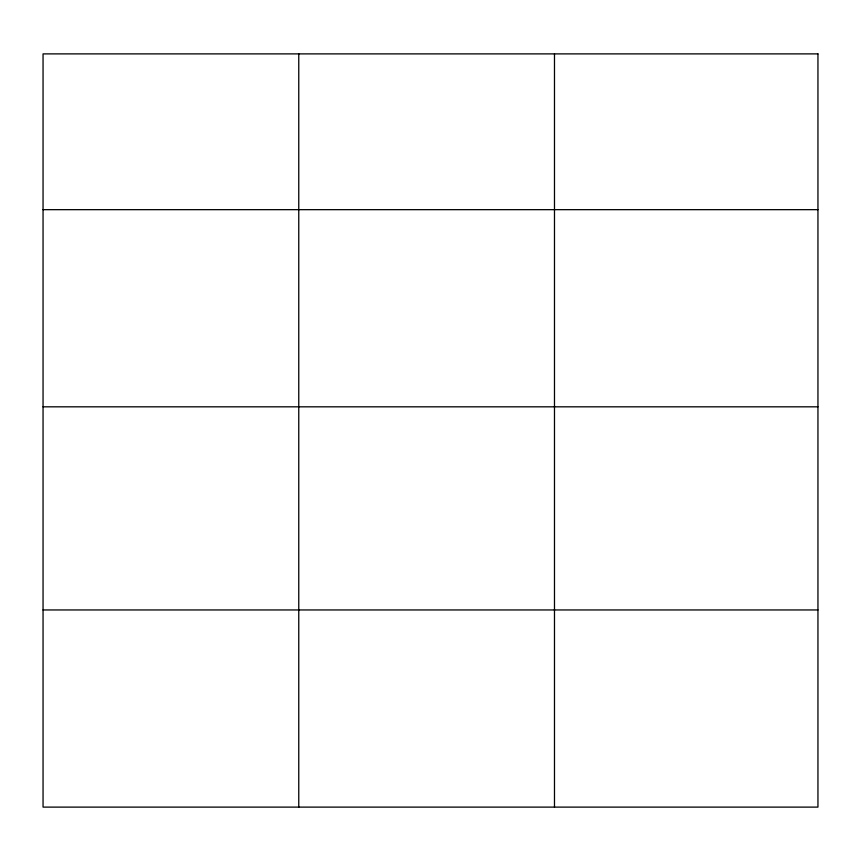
<?xml version="1.0" encoding="UTF-8"?>
<svg xmlns="http://www.w3.org/2000/svg" width="861" height="861" viewBox="0 0 861 861"><rect width="100%" height="100%" fill="white"/><g stroke="black" fill="none" stroke-linecap="round" stroke-linejoin="round"><path stroke-width="1.29" d="M43.05 209.664L817.95 209.664M43.05 406.822L817.95 406.822M43.05 609.954L817.95 609.954M554.484 53.888L554.484 807.112M298.767 53.888L298.767 807.112M817.95 53.888L43.05 53.888L43.05 807.112L817.95 807.112L817.95 53.888"/></g></svg>
